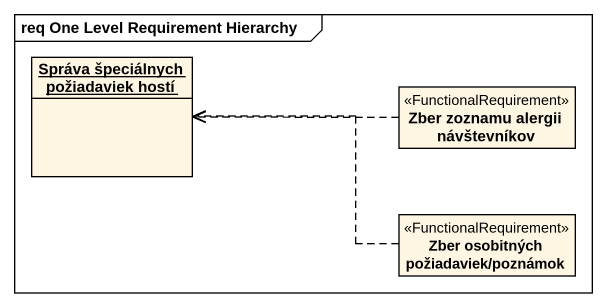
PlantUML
@startuml
mainframe req One Level Requirement Hierarchy
hide circle
hide empty members
object "Správa špeciálnych požiadaviek hostí" as Správa_špeciálnych
class "Zber zoznamu alergii návštevníkov" as Zber_zoznamu_alergii <<FunctionalRequirement>>
class "Zber osobitných požiadaviek/poznámok" as Zber_osobitných_požiadaviek <<FunctionalRequirement>>
Zber_zoznamu_alergii .left.> Správa_špeciálnych
Zber_osobitných_požiadaviek .left.> Správa_špeciálnych
@enduml
